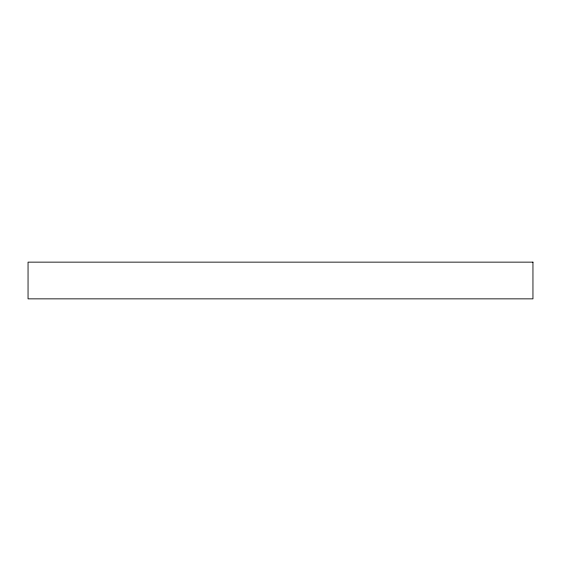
<?xml version="1.0" encoding="UTF-8"?>
<svg xmlns="http://www.w3.org/2000/svg" width="561" height="561" viewBox="0 0 561 561"><rect width="100%" height="100%" fill="white"/><g stroke="black" fill="none" stroke-linecap="round" stroke-linejoin="round"><path stroke-width="0.84" d="M532.95 262.141L28.05 262.141L28.05 298.859L532.95 298.859L532.95 262.141"/></g></svg>
